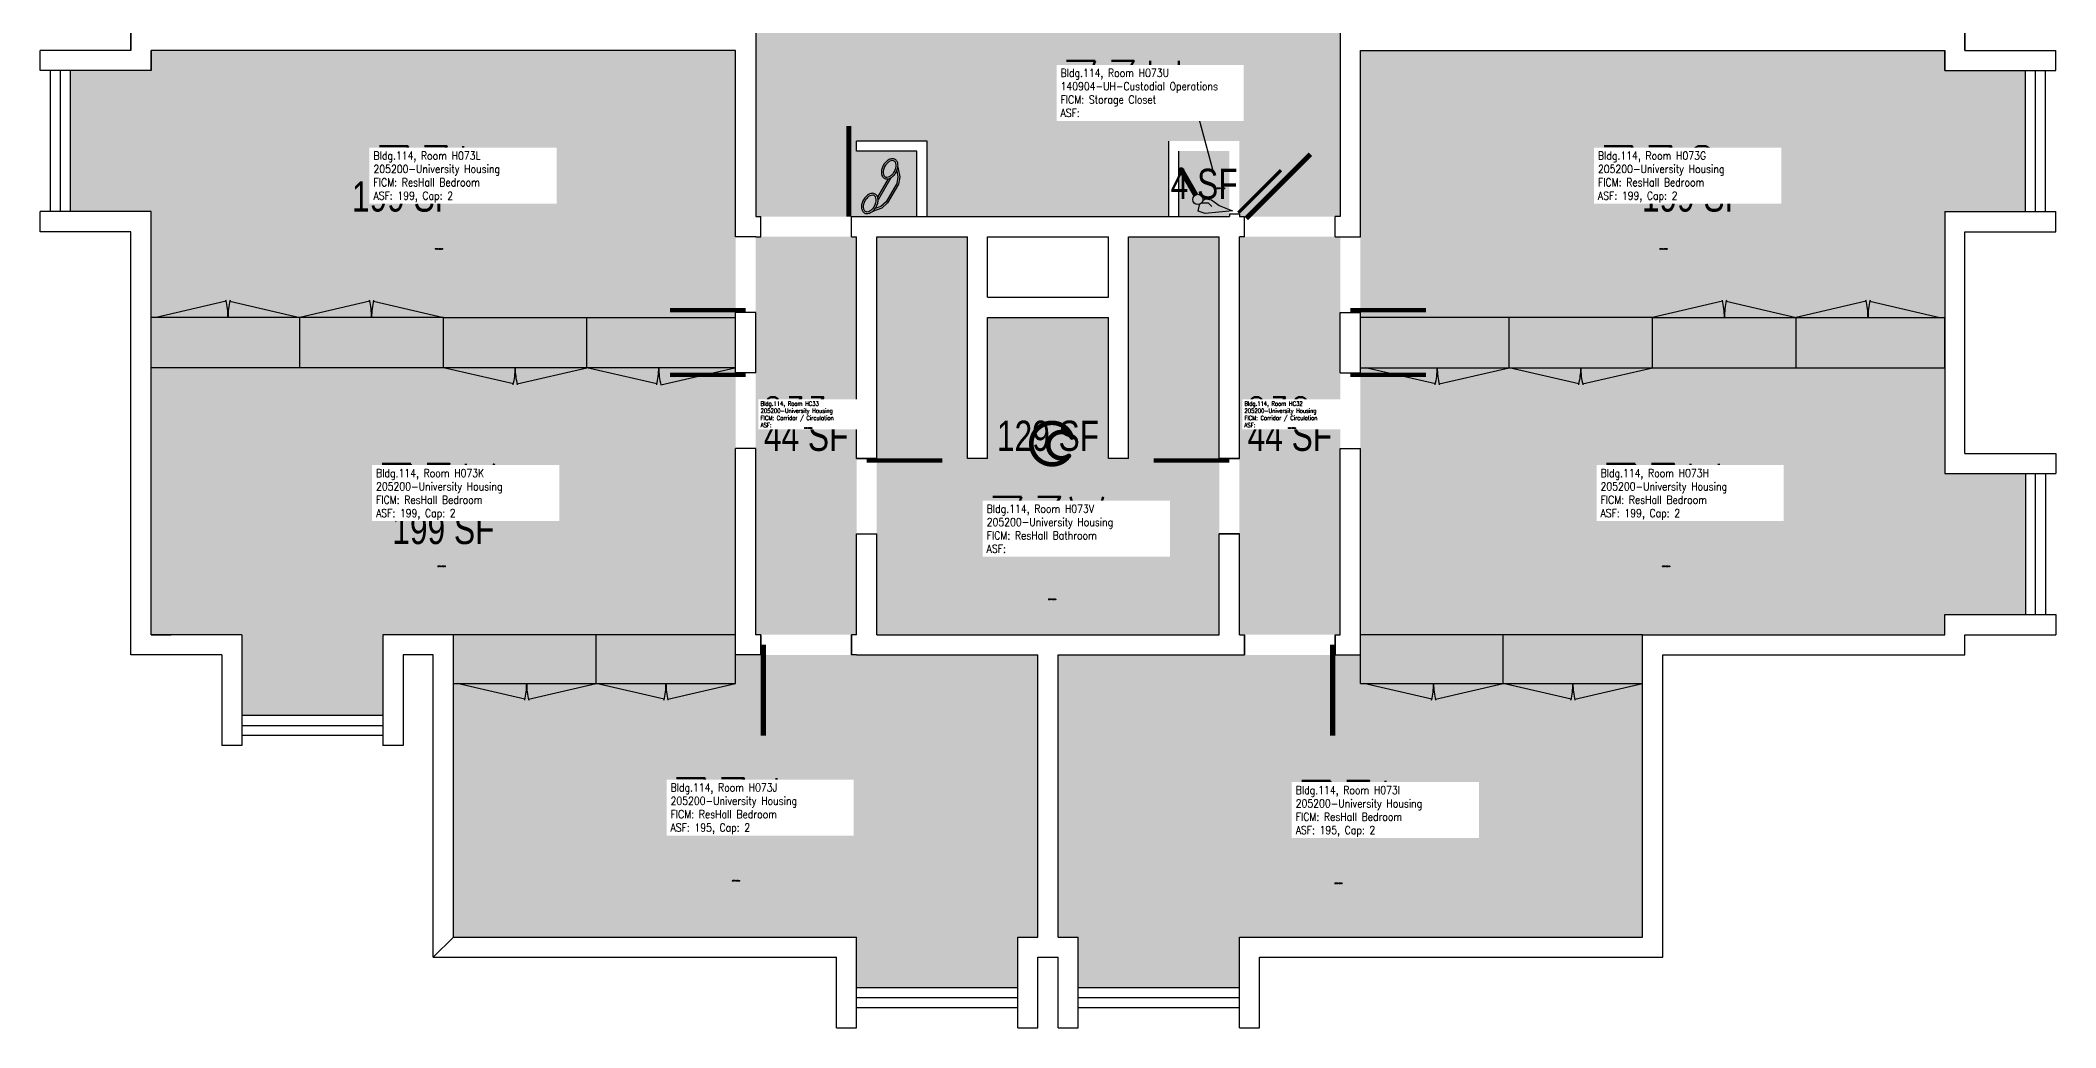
# Model space of a CAD drawing. Header units: inches. Extents: x 0 to 4364, y 0 to 3856.
# Drawn here: x 3564 to 4364, y 2972 to 3364 of the extents above; entities that cross this region are included whole.
import ezdxf
from ezdxf.enums import TextEntityAlignment as Align

# ---------------------------------------------------------------- set-up
doc = ezdxf.new("R2010")
doc.units = ezdxf.units.IN
doc.header["$LTSCALE"] = 10
doc.header["$MEASUREMENT"] = 0
doc.layers.get('0').update_dxf_attribs({"linetype": 'CONTINUOUS'})
for name, color, linetype in [('A-DOOR', 2, 'CONTINUOUS'), ('A-FLOR', 3, 'CONTINUOUS'), ('A-GLAZ', 1, 'CONTINUOUS'), ('A-GLAZ-SILL', 2, 'CONTINUOUS'), ('A-IDEN-ICON', 4, 'CONTINUOUS'), ('A-IDEN-RNUM', 7, 'CONTINUOUS'), ('A-IDEN-SNUM', 4, 'CONTINUOUS'), ('A-IDEN-VNUM', 4, 'CONTINUOUS'), ('A-WALL', 5, 'CONTINUOUS'), ('AREA-TEXT', 3, 'CONTINUOUS'), ('Rooms-Category-Color', 7, 'CONTINUOUS'), ('Rooms-College-Color', 7, 'CONTINUOUS'), ('Rooms-Department-Color', 7, 'CONTINUOUS'), ('Rooms-Division-Color', 7, 'CONTINUOUS'), ('Rooms-Information', 7, 'CONTINUOUS')]:
    doc.layers.add(name, color=color, linetype=linetype)
doc.styles.add('AREA', font='arial.ttf', dxfattribs={"width": 0.75, "height": 12})
doc.styles.add('ROOMSNUMBER', font='txt.shx', dxfattribs={"height": 0.03})
doc.styles.add('ROOMVNUMBER', font='simplex.shx', dxfattribs={"width": 0.85})

# ---------------------------------------------------------------- blocks, each defined once
blk = doc.blocks.new('CPBATH')
at = {"color": 0, "linetype": 'ByBlock', "const_width": 0.0127}
for points in [[(0.0571, 0.0168, 0.861492), (-0.0551, 0, 1)], [(-0.0551, 0, 0.726902), (0.0487, -0.0337, 1)], [(0.0571, 0.0168, 0.729002), (-0.0084, -0.0042, 1)], [(-0.0084, -0.0042, 0.609468), (0.0487, -0.0337, 1)]]:
    blk.add_lwpolyline(points, format="xyb", dxfattribs=at)
at = {"color": 0, "linetype": 'ByBlock', "const_width": 0.00637}
for points in [[(0.0544, 0.0152, 1), (0.0599, 0.0184, 1)], [(0.0459, -0.0353, 1), (0.0515, -0.0321, 1)]]:
    blk.add_lwpolyline(points, format="xyb", close=True, dxfattribs=at)
blk = doc.blocks.new('CPPHONE')
at = {"color": 0, "linetype": 'ByBlock'}
for p, q in [((0.0096, 0.0252), (-0.0196, -0.0252)), ((0.0169, 0.0279), (-0.0182, -0.0329))]:
    blk.add_line(p, q, dxfattribs=at)
for points in [[(0.0364, 0.0572), (0.0417, 0.0308), (0.0382, 0.0108), (0.0082, -0.0411), (-0.0083, -0.0558), (-0.0338, -0.0645)], [(0.0334, 0.047), (0.0366, 0.0307), (0.0334, 0.0126), (0.0043, -0.0379), (-0.0109, -0.0514), (-0.0265, -0.0567)]]:
    blk.add_lwpolyline(points, dxfattribs=at)
for points in [[(0.0288, 0.0786, 0.139889), (0.0216, 0.0804, 0.107118), (0.0122, 0.0781, 0.079812), (0.0039, 0.0722, 0.067459), (-0.0035, 0.0626, 0.067459), (-0.008, 0.0515, 0.079812), (-0.009, 0.0413, 0.107118), (-0.0064, 0.032, 0.139889), (-0.0012, 0.0267, 0.139889), (0.0061, 0.0248, 0.107118), (0.0155, 0.0272, 0.079812), (0.0238, 0.0331, 0.067459), (0.0312, 0.0426, 0.067459), (0.0357, 0.0538, 0.079812), (0.0367, 0.0639, 0.107118), (0.034, 0.0732, 0.139889)], [(0.0263, 0.0743, 0.139889), (0.0218, 0.0754, 0.107118), (0.0144, 0.0736, 0.079812), (0.0074, 0.0686, 0.067459), (0.0008, 0.0601, 0.067459), (-0.0032, 0.0502, 0.079812), (-0.004, 0.0417, 0.107118), (-0.0019, 0.0344, 0.139889), (0.0013, 0.031, 0.139889), (0.0059, 0.0298, 0.107118), (0.0133, 0.0317, 0.079812), (0.0203, 0.0367, 0.067459), (0.0268, 0.0451, 0.067459), (0.0309, 0.055, 0.079812), (0.0317, 0.0636, 0.107118), (0.0296, 0.0709, 0.139889)], [(-0.0262, -0.0167, 0.139889), (-0.0334, -0.0148, 0.107118), (-0.0428, -0.0172, 0.079812), (-0.0511, -0.0231, 0.067459), (-0.0585, -0.0326, 0.067459), (-0.063, -0.0438, 0.079812), (-0.064, -0.0539, 0.107118), (-0.0614, -0.0632, 0.139889), (-0.0562, -0.0686, 0.139889), (-0.0489, -0.0704, 0.107118), (-0.0395, -0.0681, 0.079812), (-0.0312, -0.0622, 0.067459), (-0.0238, -0.0526, 0.067459), (-0.0193, -0.0415, 0.079812), (-0.0183, -0.0313, 0.107118), (-0.021, -0.022, 0.139889)], [(-0.0287, -0.021, 0.139889), (-0.0332, -0.0198, 0.107118), (-0.0406, -0.0217, 0.079812), (-0.0476, -0.0267, 0.067459), (-0.0542, -0.0351, 0.067459), (-0.0582, -0.045, 0.079812), (-0.059, -0.0536, 0.107118), (-0.0569, -0.0609, 0.139889), (-0.0537, -0.0643, 0.139889), (-0.0491, -0.0654, 0.107118), (-0.0417, -0.0636, 0.079812), (-0.0347, -0.0586, 0.067459), (-0.0282, -0.0501, 0.067459), (-0.0241, -0.0402, 0.079812), (-0.0233, -0.0317, 0.107118), (-0.0254, -0.0244, 0.139889)]]:
    blk.add_lwpolyline(points, format="xyb", close=True, dxfattribs=at)
blk = doc.blocks.new('CPCUST')
at = {"color": 0, "linetype": 'ByBlock'}
for p, q in [((0.0171, -0.0639), (0.02, -0.0466)), ((0.0262, -0.0408), (0.0446, -0.0406)), ((0.0297, -0.0341), (0.0376, -0.0302)), ((0.0376, -0.0302), (0.0533, -0.0324)), ((0.0446, -0.0406), (0.0543, -0.0505)), ((0.0533, -0.0324), (0.0745, -0.0479)), ((0.0745, -0.0479), (0.1117, -0.0625)), ((0.0358, -0.0705), (0.0171, -0.0639)), ((0.1117, -0.0625), (0.0358, -0.0705))]:
    blk.add_line(p, q, dxfattribs=at)
at = {"color": 0, "linetype": 'ByBlock', "const_width": 0.0075}
blk.add_lwpolyline([(-0.0332, 0.0481, 1), (-0.0268, 0.0519, 1)], format="xyb", close=True, dxfattribs=at)
at = {"color": 0, "linetype": 'ByBlock', "const_width": 0.015}
blk.add_lwpolyline([(-0.03, 0.05), (0.01, -0.0193)], dxfattribs=at)
at = {"color": 0, "linetype": 'ByBlock'}
blk.add_circle((0.0158, -0.0313), 0.0141, dxfattribs=at)

msp = doc.modelspace()

# ---------------------------------------------------------------- hatches: boundary and pattern name
at = {"layer": 'Rooms-Category-Color', "true_color": 0x728ef3}
for points in [[(3916, 3294), (4012, 3294), (4012, 3323.99), (4040, 3324), (4040, 3294), (4080, 3294), (4080, 3534), (4040, 3534), (4040, 3504), (4012, 3504), (4012, 3534), (3916, 3534), (3916, 3504), (3888, 3504), (3888, 3534), (3848, 3534), (3848, 3294), (3886, 3294), (3912, 3294), (3912, 3320), (3888, 3320), (3888, 3324), (3916, 3324)], [(3840, 3360), (3608, 3360), (3608, 3352), (3576, 3352), (3576, 3296), (3608, 3296), (3608, 3244), (3840, 3244)], [(4088, 3360), (4320, 3360), (4320, 3352), (4352, 3352), (4352, 3296), (4320, 3296), (4320, 3244), (4088, 3244)], [(4016, 3320), (4036, 3320), (4036, 3294), (4016, 3294)], [(3896, 3128), (4032, 3128), (4032, 3286), (3996, 3286), (3996, 3198), (3988, 3198), (3988, 3254), (3940, 3254), (3940, 3198), (3932, 3198), (3932, 3286), (3896, 3286)], [(3840, 3128), (3700, 3128), (3700, 3096), (3644, 3096), (3644, 3128), (3608, 3128), (3608, 3244), (3840, 3244)], [(4088, 3128), (4320, 3128), (4320, 3136), (4352, 3136), (4352, 3192), (4320, 3192), (4320, 3244), (4088, 3244)], [(3960, 3120), (3840, 3120), (3840, 3128), (3728, 3128), (3728, 3008), (3888, 3008), (3888, 2988), (3952, 2988), (3952, 3008), (3960, 3008)], [(3968, 3120), (4088, 3120), (4088, 3128), (4200, 3128), (4200, 3008), (4040, 3008), (4040, 2988), (3976, 2988), (3976, 3008), (3968, 3008)]]:
    msp.add_hatch(color=171, dxfattribs=at).paths.add_polyline_path(points)
at = {"layer": 'Rooms-Category-Color', "true_color": 0xadadad}
for points in [[(3888, 3128), (3848, 3128), (3848, 3286), (3888, 3286)], [(4080, 3128), (4040, 3128), (4040, 3286), (4080, 3286)]]:
    msp.add_hatch(color=253, dxfattribs=at).paths.add_polyline_path(points)
at = {"layer": 'Rooms-College-Color', "true_color": 0xadadad}
for points in [[(3916, 3294), (4012, 3294), (4012, 3323.99), (4040, 3324), (4040, 3294), (4080, 3294), (4080, 3534), (4040, 3534), (4040, 3504), (4012, 3504), (4012, 3534), (3916, 3534), (3916, 3504), (3888, 3504), (3888, 3534), (3848, 3534), (3848, 3294), (3886, 3294), (3912, 3294), (3912, 3320), (3888, 3320), (3888, 3324), (3916, 3324)], [(3840, 3360), (3608, 3360), (3608, 3352), (3576, 3352), (3576, 3296), (3608, 3296), (3608, 3244), (3840, 3244)], [(4088, 3360), (4320, 3360), (4320, 3352), (4352, 3352), (4352, 3296), (4320, 3296), (4320, 3244), (4088, 3244)], [(4016, 3320), (4036, 3320), (4036, 3294), (4016, 3294)], [(3888, 3128), (3848, 3128), (3848, 3286), (3888, 3286)], [(3896, 3128), (4032, 3128), (4032, 3286), (3996, 3286), (3996, 3198), (3988, 3198), (3988, 3254), (3940, 3254), (3940, 3198), (3932, 3198), (3932, 3286), (3896, 3286)], [(4080, 3128), (4040, 3128), (4040, 3286), (4080, 3286)], [(3840, 3128), (3700, 3128), (3700, 3096), (3644, 3096), (3644, 3128), (3608, 3128), (3608, 3244), (3840, 3244)], [(4088, 3128), (4320, 3128), (4320, 3136), (4352, 3136), (4352, 3192), (4320, 3192), (4320, 3244), (4088, 3244)], [(3960, 3120), (3840, 3120), (3840, 3128), (3728, 3128), (3728, 3008), (3888, 3008), (3888, 2988), (3952, 2988), (3952, 3008), (3960, 3008)], [(3968, 3120), (4088, 3120), (4088, 3128), (4200, 3128), (4200, 3008), (4040, 3008), (4040, 2988), (3976, 2988), (3976, 3008), (3968, 3008)]]:
    msp.add_hatch(color=253, dxfattribs=at).paths.add_polyline_path(points)
at = {"layer": 'Rooms-Department-Color', "true_color": 0x604aed}
for points in [[(3916, 3294), (4012, 3294), (4012, 3323.99), (4040, 3324), (4040, 3294), (4080, 3294), (4080, 3534), (4040, 3534), (4040, 3504), (4012, 3504), (4012, 3534), (3916, 3534), (3916, 3504), (3888, 3504), (3888, 3534), (3848, 3534), (3848, 3294), (3886, 3294), (3912, 3294), (3912, 3320), (3888, 3320), (3888, 3324), (3916, 3324)], [(3840, 3360), (3608, 3360), (3608, 3352), (3576, 3352), (3576, 3296), (3608, 3296), (3608, 3244), (3840, 3244)], [(4088, 3360), (4320, 3360), (4320, 3352), (4352, 3352), (4352, 3296), (4320, 3296), (4320, 3244), (4088, 3244)], [(4016, 3320), (4036, 3320), (4036, 3294), (4016, 3294)], [(3896, 3128), (4032, 3128), (4032, 3286), (3996, 3286), (3996, 3198), (3988, 3198), (3988, 3254), (3940, 3254), (3940, 3198), (3932, 3198), (3932, 3286), (3896, 3286)], [(3840, 3128), (3700, 3128), (3700, 3096), (3644, 3096), (3644, 3128), (3608, 3128), (3608, 3244), (3840, 3244)], [(4088, 3128), (4320, 3128), (4320, 3136), (4352, 3136), (4352, 3192), (4320, 3192), (4320, 3244), (4088, 3244)], [(3960, 3120), (3840, 3120), (3840, 3128), (3728, 3128), (3728, 3008), (3888, 3008), (3888, 2988), (3952, 2988), (3952, 3008), (3960, 3008)], [(3968, 3120), (4088, 3120), (4088, 3128), (4200, 3128), (4200, 3008), (4040, 3008), (4040, 2988), (3976, 2988), (3976, 3008), (3968, 3008)]]:
    msp.add_hatch(color=173, dxfattribs=at).paths.add_polyline_path(points)
at = {"layer": 'Rooms-Department-Color', "true_color": 0xacacac}
for points in [[(3888, 3128), (3848, 3128), (3848, 3286), (3888, 3286)], [(4080, 3128), (4040, 3128), (4040, 3286), (4080, 3286)]]:
    msp.add_hatch(color=253, dxfattribs=at).paths.add_polyline_path(points)
at = {"layer": 'Rooms-Division-Color', "true_color": 0x604aed}
for points in [[(3916, 3294), (4012, 3294), (4012, 3323.99), (4040, 3324), (4040, 3294), (4080, 3294), (4080, 3534), (4040, 3534), (4040, 3504), (4012, 3504), (4012, 3534), (3916, 3534), (3916, 3504), (3888, 3504), (3888, 3534), (3848, 3534), (3848, 3294), (3886, 3294), (3912, 3294), (3912, 3320), (3888, 3320), (3888, 3324), (3916, 3324)], [(3840, 3360), (3608, 3360), (3608, 3352), (3576, 3352), (3576, 3296), (3608, 3296), (3608, 3244), (3840, 3244)], [(4088, 3360), (4320, 3360), (4320, 3352), (4352, 3352), (4352, 3296), (4320, 3296), (4320, 3244), (4088, 3244)], [(4016, 3320), (4036, 3320), (4036, 3294), (4016, 3294)], [(3896, 3128), (4032, 3128), (4032, 3286), (3996, 3286), (3996, 3198), (3988, 3198), (3988, 3254), (3940, 3254), (3940, 3198), (3932, 3198), (3932, 3286), (3896, 3286)], [(3840, 3128), (3700, 3128), (3700, 3096), (3644, 3096), (3644, 3128), (3608, 3128), (3608, 3244), (3840, 3244)], [(4088, 3128), (4320, 3128), (4320, 3136), (4352, 3136), (4352, 3192), (4320, 3192), (4320, 3244), (4088, 3244)], [(3960, 3120), (3840, 3120), (3840, 3128), (3728, 3128), (3728, 3008), (3888, 3008), (3888, 2988), (3952, 2988), (3952, 3008), (3960, 3008)], [(3968, 3120), (4088, 3120), (4088, 3128), (4200, 3128), (4200, 3008), (4040, 3008), (4040, 2988), (3976, 2988), (3976, 3008), (3968, 3008)]]:
    msp.add_hatch(color=173, dxfattribs=at).paths.add_polyline_path(points)
at = {"layer": 'Rooms-Division-Color', "true_color": 0xadadad}
for points in [[(3888, 3128), (3848, 3128), (3848, 3286), (3888, 3286)], [(4080, 3128), (4040, 3128), (4040, 3286), (4080, 3286)]]:
    msp.add_hatch(color=253, dxfattribs=at).paths.add_polyline_path(points)

# ---------------------------------------------------------------- linework, layer by layer
msp.add_line((3728, 3008), (3720, 3000))
at = {"layer": 'A-DOOR'}
for points in [[(3885, 3294, 2, 2, 0), (3885, 3330, 0, 0, 0.414214), (3850, 3294, 0, 0, 0.814237)], [(4039.53, 3295.47, 1.33, 1.33, 0), (4056.5, 3312.44, 0, 0, 0.195255), (4040, 3319.14, 0, 0, 0.195255)], [(4042.71, 3293.29, 2, 2, 0), (4068.16, 3318.75, 0, 0, -0.195255), (4078.21, 3294, 0, 0, -0.195255)], [(3844, 3256.83, 1.67, 1.67, 0), (3814, 3256.83, 0, 0, -0.414214), (3844, 3286, 0, 0, -0.814237)], [(4084, 3256.83, 1.67, 1.67, 0), (4114, 3256.83, 0, 0, 0.414214), (4084, 3286, 0, 0, 0.814237)], [(3844, 3231.17, 1.67, 1.67, 0), (3814, 3231.17, 0, 0, 0.414214), (3844, 3202, 0, 0, 0.814237)], [(4084, 3231.17, 1.67, 1.67, 0), (4114, 3231.17, 0, 0, -0.414214), (4084, 3202, 0, 0, -0.814237)], [(3892, 3197.17, 1.67, 1.67, 0), (3922, 3197.17, 0, 0, -0.414214), (3892, 3168, 0, 0, -0.814237)], [(4036, 3197.17, 1.67, 1.67, 0), (4006, 3197.17, 0, 0, 0.414214), (4036, 3168, 0, 0, 0.814237)], [(3851, 3124, 2, 2, 0), (3851, 3088, 0, 0, 0.414214), (3886, 3124, 0, 0, 0.814237)], [(4077, 3124, 2, 2, 0), (4077, 3088, 0, 0, -0.414214), (4042, 3124, 0, 0, -0.814237)]]:
    msp.add_lwpolyline(points, format="xyseb", dxfattribs=at)
at = {"layer": 'A-FLOR'}
for p, q in [((3637.77, 3260.41), (3610, 3254)), ((3639.23, 3260.41), (3667, 3254)), ((3694.77, 3260.41), (3667, 3254)), ((3696.23, 3260.41), (3724, 3254)), ((4231.77, 3260.41), (4204, 3254)), ((4233.23, 3260.41), (4261, 3254)), ((4288.77, 3260.41), (4261, 3254)), ((4290.23, 3260.41), (4318, 3254)), ((3608, 3234), (3608, 3254)), ((3724, 3254), (3608, 3254)), ((3667, 3234), (3667, 3254)), ((3724, 3234), (3724, 3254)), ((3724, 3254), (3840, 3254)), ((3781, 3234), (3781, 3254)), ((4204, 3254), (4088, 3254)), ((4147, 3234), (4147, 3254)), ((4204, 3234), (4204, 3254)), ((4204, 3254), (4320, 3254)), ((4261, 3234), (4261, 3254)), ((4320, 3234), (4320, 3254)), ((3724, 3234), (3608, 3234)), ((3751.77, 3227.59), (3724, 3234)), ((3781, 3234), (3724, 3234)), ((3753.23, 3227.59), (3781, 3234)), ((3840, 3234), (3781, 3234)), ((3808.77, 3227.59), (3781, 3234)), ((3838, 3234), (3781, 3234)), ((3810.32, 3227.23), (3839.63, 3234)), ((4088, 3234), (4147, 3234)), ((4117.77, 3227.59), (4090, 3234)), ((4090, 3234), (4147, 3234)), ((4119.23, 3227.59), (4147, 3234)), ((4174.77, 3227.59), (4147, 3234)), ((4147, 3234), (4204, 3234)), ((4176.23, 3227.59), (4204, 3234)), ((4204, 3234), (4320, 3234)), ((3728, 3108.6), (3728, 3128)), ((3840, 3128), (3728, 3128)), ((3784.71, 3108.6), (3784.71, 3128)), ((3840, 3108.6), (3840, 3128)), ((4088, 3108.6), (4088, 3128)), ((4200, 3128), (4088, 3128)), ((4144.71, 3108.6), (4144.71, 3128)), ((4200, 3108.6), (4200, 3128)), ((3728, 3108.6), (3784.71, 3108.6)), ((3756.36, 3102.38), (3729.42, 3108.6)), ((3729.42, 3108.6), (3784.71, 3108.6)), ((3757.77, 3102.38), (3784.71, 3108.6)), ((3811.65, 3102.38), (3784.71, 3108.6)), ((3784.71, 3108.6), (3840, 3108.6)), ((3813.06, 3102.38), (3840, 3108.6)), ((4088, 3108.6), (4144.71, 3108.6)), ((4116.36, 3102.38), (4089.42, 3108.6)), ((4089.42, 3108.6), (4144.71, 3108.6)), ((4117.77, 3102.38), (4144.71, 3108.6)), ((4171.65, 3102.38), (4144.71, 3108.6)), ((4144.71, 3108.6), (4200, 3108.6)), ((4173.06, 3102.38), (4200, 3108.6))]:
    msp.add_line(p, q, dxfattribs=at)
for centre, radius, start, end in [((3610, 3254), 28.5, 0, 13.7374), ((3667, 3254), 28.5, 166.2626, 180), ((3667, 3254), 28.5, 0, 13.7374), ((3724, 3254), 28.5, 166.2626, 180), ((4204, 3254), 28.5, 0, 13.7374), ((4261, 3254), 28.5, 166.2626, 180), ((4261, 3254), 28.5, 0, 13.7374), ((4318, 3254), 28.5, 166.2626, 180), ((3724, 3234), 28.5, 346.2626, 0), ((3781, 3234), 28.5, 180, 193.7374), ((3781, 3234), 28.5, 346.2626, 0), ((3838, 3234), 28.5, 180, 193.7374), ((4090, 3234), 28.5, 346.2626, 0), ((4147, 3234), 28.5, 180, 193.7374), ((4147, 3234), 28.5, 346.2626, 0), ((4204, 3234), 28.5, 180, 193.7374), ((3729.42, 3108.6), 27.64, 346.2626, 0), ((3784.71, 3108.6), 27.64, 180, 193.7374), ((3784.71, 3108.6), 27.64, 346.2626, 0), ((3840, 3108.6), 27.64, 180, 193.7374), ((4089.42, 3108.6), 27.64, 346.2626, 0), ((4144.71, 3108.6), 27.64, 180, 193.7374), ((4144.71, 3108.6), 27.64, 346.2626, 0), ((4200, 3108.6), 27.64, 180, 193.7374)]:
    msp.add_arc(centre, radius, start, end, dxfattribs=at)
at = {"layer": 'A-GLAZ'}
for p, q in [((3572, 3296), (3572, 3352)), ((4356, 3296), (4356, 3352)), ((4356, 3136), (4356, 3192)), ((3644, 3092), (3700, 3092)), ((3888, 2984), (3952, 2984)), ((3976, 2984), (4040, 2984))]:
    msp.add_line(p, q, dxfattribs=at)
at = {"layer": 'A-GLAZ-SILL'}
for p, q in [((3568, 3296), (3568, 3352)), ((3576, 3296), (3576, 3352)), ((4352, 3296), (4352, 3352)), ((4360, 3296), (4360, 3352)), ((4352, 3192), (4352, 3136)), ((4360, 3192), (4360, 3136)), ((3700, 3096), (3644, 3096)), ((3700, 3088), (3644, 3088)), ((3888, 2988), (3952, 2988)), ((3976, 2988), (4040, 2988)), ((3888, 2980), (3952, 2980)), ((3976, 2980), (4040, 2980))]:
    msp.add_line(p, q, dxfattribs=at)
at = {"layer": 'A-IDEN-VNUM'}
msp.add_lwpolyline([(4021.13, 3343.34), (4029.46, 3312.27)], dxfattribs=at)
at = {"layer": 'A-WALL'}
for p, q in [((3848, 3422), (3848, 3294)), ((4080, 3370), (4080, 3294)), ((3600, 3368), (3600, 3360)), ((3600, 3360), (3600, 3368)), ((3600, 3368), (3600, 3360)), ((3600, 3360), (3600, 3368)), ((4328, 3368), (4328, 3360)), ((4328, 3360), (4328, 3368)), ((4328, 3368), (4328, 3360)), ((3600, 3360), (3564, 3360)), ((3564, 3352), (3564, 3360)), ((3840, 3360), (3608, 3360)), ((3608, 3360), (3608, 3352)), ((3608, 3352), (3608, 3360)), ((3608, 3360), (3608, 3352)), ((3608, 3352), (3608, 3360)), ((3840, 3286), (3840, 3360)), ((4088, 3286), (4088, 3360)), ((4088, 3360), (4320, 3360)), ((4320, 3360), (4320, 3352)), ((4320, 3352), (4320, 3360)), ((4320, 3360), (4320, 3352)), ((4328, 3360), (4364, 3360)), ((4364, 3352), (4364, 3360)), ((3608, 3352), (3564, 3352)), ((4320, 3352), (4364, 3352)), ((3888, 3320), (3888, 3324)), ((3916, 3324), (3888, 3324)), ((3916, 3294), (3916, 3324)), ((4012, 3294), (4012, 3324)), ((4012, 3294), (4012, 3324)), ((3912, 3320), (3888, 3320)), ((3912, 3294), (3912, 3320)), ((4016, 3294), (4016, 3320)), ((3608, 3296), (3564, 3296)), ((3564, 3288), (3564, 3296)), ((3608, 3128), (3608, 3296)), ((3848, 3294), (3850, 3294)), ((3850, 3286), (3850, 3294)), ((3886, 3294), (4036, 3294)), ((3886, 3286), (3886, 3294)), ((4040, 3295), (4036, 3295)), ((4036, 3295), (4036, 3294)), ((4040, 3295), (4040, 3294)), ((4040, 3294), (4042, 3294)), ((4042, 3286), (4042, 3294)), ((4080, 3294), (4078, 3294)), ((4078, 3286), (4078, 3294)), ((4320, 3296), (4364, 3296)), ((4320, 3296), (4320, 3192)), ((4364, 3288), (4364, 3296)), ((3600, 3288), (3564, 3288)), ((3600, 3120), (3600, 3288)), ((3848, 3286), (3840, 3286)), ((3848, 3286), (3840, 3286)), ((3848, 3286), (3850, 3286)), ((3886, 3286), (3888, 3286)), ((3888, 3198), (3888, 3286)), ((3896, 3198), (3896, 3286)), ((3896, 3286), (3932, 3286)), ((3932, 3198), (3932, 3286)), ((3940, 3286), (3988, 3286)), ((3940, 3262), (3940, 3286)), ((3988, 3262), (3988, 3286)), ((3996, 3198), (3996, 3286)), ((3996, 3286), (4032, 3286)), ((4032, 3198), (4032, 3286)), ((4040, 3198), (4040, 3286)), ((4042, 3286), (4040, 3286)), ((4078, 3286), (4088, 3286)), ((4080, 3286), (4088, 3286)), ((4328, 3288), (4364, 3288)), ((4328, 3200), (4328, 3288)), ((3940, 3262), (3988, 3262)), ((3840, 3232), (3840, 3256)), ((3848, 3256), (3840, 3256)), ((3848, 3256), (3840, 3256)), ((3848, 3232), (3848, 3256)), ((3940, 3198), (3940, 3254)), ((3940, 3254), (3988, 3254)), ((3988, 3198), (3988, 3254)), ((4080, 3256), (4088, 3256)), ((4080, 3232), (4080, 3256)), ((4080, 3256), (4088, 3256)), ((4088, 3232), (4088, 3256)), ((3848, 3232), (3840, 3232)), ((3848, 3232), (3840, 3232)), ((4080, 3232), (4088, 3232)), ((4080, 3232), (4088, 3232)), ((3840, 3120), (3840, 3202)), ((3848, 3202), (3840, 3202)), ((3848, 3202), (3840, 3202)), ((3848, 3128), (3848, 3202)), ((4080, 3128), (4080, 3202)), ((4080, 3202), (4088, 3202)), ((4080, 3202), (4088, 3202)), ((4088, 3120), (4088, 3202)), ((3896, 3198), (3888, 3198)), ((3888, 3198), (3896, 3198)), ((3940, 3198), (3932, 3198)), ((3996, 3198), (3988, 3198)), ((4032, 3198), (4040, 3198)), ((4040, 3198), (4032, 3198)), ((4328, 3200), (4364, 3200)), ((4364, 3200), (4364, 3192)), ((4320, 3192), (4364, 3192)), ((3888, 3128), (3888, 3168)), ((3888, 3168), (3896, 3168)), ((3888, 3168), (3896, 3168)), ((3896, 3128), (3896, 3168)), ((4032, 3128), (4032, 3168)), ((4032, 3168), (4040, 3168)), ((4040, 3168), (4032, 3168)), ((4040, 3128), (4040, 3168)), ((4320, 3128), (4320, 3136)), ((4320, 3136), (4364, 3136)), ((4364, 3136), (4364, 3128)), ((3608, 3128), (3616, 3128)), ((3644, 3128), (3608, 3128)), ((3644, 3128), (3644, 3084)), ((3728, 3128), (3700, 3128)), ((3700, 3128), (3700, 3084)), ((3728, 3008), (3728, 3128)), ((3850, 3128), (3848, 3128)), ((3850, 3120), (3850, 3128)), ((3850, 3128), (3850, 3120)), ((3886, 3120), (3886, 3128)), ((3888, 3128), (3886, 3128)), ((3886, 3128), (3886, 3120)), ((3896, 3128), (4032, 3128)), ((4040, 3128), (4042, 3128)), ((4042, 3120), (4042, 3128)), ((4042, 3128), (4042, 3120)), ((4078, 3120), (4078, 3128)), ((4078, 3128), (4080, 3128)), ((4078, 3128), (4078, 3120)), ((4200, 3128), (4320, 3128)), ((4200, 3008), (4200, 3128)), ((4200, 3128), (4320, 3128)), ((4328, 3120), (4328, 3128)), ((4328, 3128), (4364, 3128)), ((3636, 3120), (3600, 3120)), ((3636, 3120), (3636, 3084)), ((3720, 3120), (3708, 3120)), ((3708, 3120), (3708, 3084)), ((3720, 3000), (3720, 3120)), ((3848, 3120), (3840, 3120)), ((3850, 3120), (3848, 3120)), ((3888, 3120), (3886, 3120)), ((3888, 3120), (3960, 3120)), ((3960, 3008), (3960, 3120)), ((3968, 3120), (4040, 3120)), ((3968, 3008), (3968, 3120)), ((4040, 3120), (4042, 3120)), ((4078, 3120), (4080, 3120)), ((4080, 3120), (4088, 3120)), ((4208, 3120), (4328, 3120)), ((4208, 3000), (4208, 3120)), ((4208, 3120), (4328, 3120)), ((3644, 3084), (3636, 3084)), ((3708, 3084), (3700, 3084)), ((3728, 3008), (3888, 3008)), ((3888, 2972), (3888, 3008)), ((3952, 2972), (3952, 3008)), ((3952, 3008), (3960, 3008)), ((3968, 3008), (3976, 3008)), ((3976, 2972), (3976, 3008)), ((4040, 2972), (4040, 3008)), ((4040, 3008), (4200, 3008)), ((3720, 3000), (3880, 3000)), ((3880, 2972), (3880, 3000)), ((3960, 2972), (3960, 3000)), ((3960, 3000), (3968, 3000)), ((3968, 2972), (3968, 3000)), ((4048, 3000), (4208, 3000)), ((4048, 2972), (4048, 3000)), ((3880, 2972), (3888, 2972)), ((3952, 2972), (3960, 2972)), ((3968, 2972), (3976, 2972)), ((4040, 2972), (4048, 2972))]:
    msp.add_line(p, q, dxfattribs=at)

# ---------------------------------------------------------------- block references
at = {"layer": 'A-IDEN-ICON', "xscale": 144, "yscale": 144, "zscale": 144}
for name, p in [('CPPHONE', (3899.17, 3305.38, 0.04)), ('CPCUST', (4021.2, 3305.35, 0.04)), ('CPBATH', (3965.29, 3203.88))]:
    msp.add_blockref(name, p, dxfattribs=at)

# ---------------------------------------------------------------- texts
at = {"layer": 'A-IDEN-RNUM', "style": 'ROOMSNUMBER'}
for s, p in [('0073-U0', (4031.11, 3305.06)), ('0073-L0', (3720.72, 3281.01)), ('0073-G0', (4206.77, 3281.01)), ('0C33-00', (3867.24, 3209.86)), ('0C32-00', (4059.27, 3209.86)), ('0073-K0', (3721.74, 3154.99)), ('0073-H0', (4207.8, 3154.99)), ('0073-V0', (3964.14, 3141.9)), ('0073-J0', (3838.64, 3030.16)), ('0073-I0', (4077.84, 3029.13))]:
    msp.add_text(s, height=0.36, rotation=360, dxfattribs=at).set_placement(p)
at = {"layer": 'A-IDEN-SNUM', "style": 'ROOMSNUMBER'}
for s, p in [('1140H073U0', (4031.11, 3305.06)), ('1140H073L0', (3720.72, 3281.01)), ('1140H073G0', (4206.77, 3281.01)), ('1140HC3300', (3867.24, 3209.86)), ('1140HC3200', (4059.27, 3209.86)), ('1140H073K0', (3721.74, 3154.99)), ('1140H073H0', (4207.8, 3154.99)), ('1140H073V0', (3964.14, 3141.9)), ('1140H073J0', (3838.64, 3030.16)), ('1140H073I0', (4077.84, 3029.13))]:
    msp.add_text(s, height=0.36, rotation=360, dxfattribs=at).set_placement(p)
at = {"layer": 'A-IDEN-VNUM', "style": 'ROOMVNUMBER', "width": 0.85}
for s, height, p in [('73U', 22.238, (3968.97, 3333.57)), ('73L', 22.238, (3696.25, 3299.67)), ('73G', 22.238, (4182.3, 3299.67)), ('C33', 12, (3849.93, 3210.36)), ('C32', 12, (4041.96, 3210.36)), ('73K', 22.238, (3697.27, 3173.64)), ('73H', 22.238, (4183.33, 3173.64)), ('73V', 22.238, (3939.67, 3160.56)), ('73J', 22.238, (3814.17, 3048.82)), ('73I', 22.238, (4062.33, 3047.79))]:
    msp.add_text(s, height=height, rotation=360, dxfattribs=at).set_placement(p)
at = {"layer": 'AREA-TEXT', "style": 'AREA', "width": 0.75}
for s, p in [('4 SF', (4026, 3307)), ('199 SF', (3708, 3302)), ('199 SF', (4220, 3302)), ('44 SF', (3868, 3207)), ('129 SF', (3964, 3207)), ('44 SF', (4060, 3207)), ('199 SF', (4220, 3186)), ('199 SF', (3724, 3170)), ('196 SF', (3844, 3058)), ('196 SF', (4084, 3058))]:
    msp.add_text(s, height=12, dxfattribs=at).set_placement(p, align=Align.MIDDLE_CENTER)

# ---------------------------------------------------------------- next in the draw order: texts
at = {"layer": 'Rooms-Information', "attachment_point": 7, "rotation": 360, "style": 'ROOMVNUMBER', "bg_fill": 3, "box_fill_scale": 1.5, "bg_fill_color": 256, "bg_fill_true_color": 13158600, "bg_fill_transparency": 0}
for s, insert, char_height, width in [('Bldg.114, Room H073U^M^J140904-UH-Custodial Operations^M^JFICM: Storage Closet^M^JASF: ', (3968.97, 3333.57), 3.1768, 71.1604), ('Bldg.114, Room H073L^M^J205200-University Housing^M^JFICM: ResHall Bedroom^M^JASF: 199, Cap: 2', (3696.25, 3299.67), 3.1768, 71.1604), ('Bldg.114, Room H073G^M^J205200-University Housing^M^JFICM: ResHall Bedroom^M^JASF: 199, Cap: 2', (4182.3, 3299.67), 3.1768, 71.1604), ('Bldg.114, Room HC33^M^J205200-University Housing^M^JFICM: Corridor / Circulation^M^JASF: ', (3849.93, 3210.36), 1.7143, 38.4), ('Bldg.114, Room HC32^M^J205200-University Housing^M^JFICM: Corridor / Circulation^M^JASF: ', (4041.96, 3210.36), 1.7143, 38.4), ('Bldg.114, Room H073K^M^J205200-University Housing^M^JFICM: ResHall Bedroom^M^JASF: 199, Cap: 2', (3697.27, 3173.64), 3.1768, 71.1604), ('Bldg.114, Room H073H^M^J205200-University Housing^M^JFICM: ResHall Bedroom^M^JASF: 199, Cap: 2', (4183.33, 3173.64), 3.1768, 71.1604), ('Bldg.114, Room H073V^M^J205200-University Housing^M^JFICM: ResHall Bathroom^M^JASF: ', (3939.67, 3160.56), 3.1768, 71.1604), ('Bldg.114, Room H073J^M^J205200-University Housing^M^JFICM: ResHall Bedroom^M^JASF: 195, Cap: 2', (3814.17, 3048.82), 3.1768, 71.1604), ('Bldg.114, Room H073I^M^J205200-University Housing^M^JFICM: ResHall Bedroom^M^JASF: 195, Cap: 2', (4062.33, 3047.79), 3.1768, 71.1604)]:
    msp.add_mtext(s, dxfattribs=dict(at, insert=insert, char_height=char_height, width=width))

doc.saveas('drawing.dxf')
